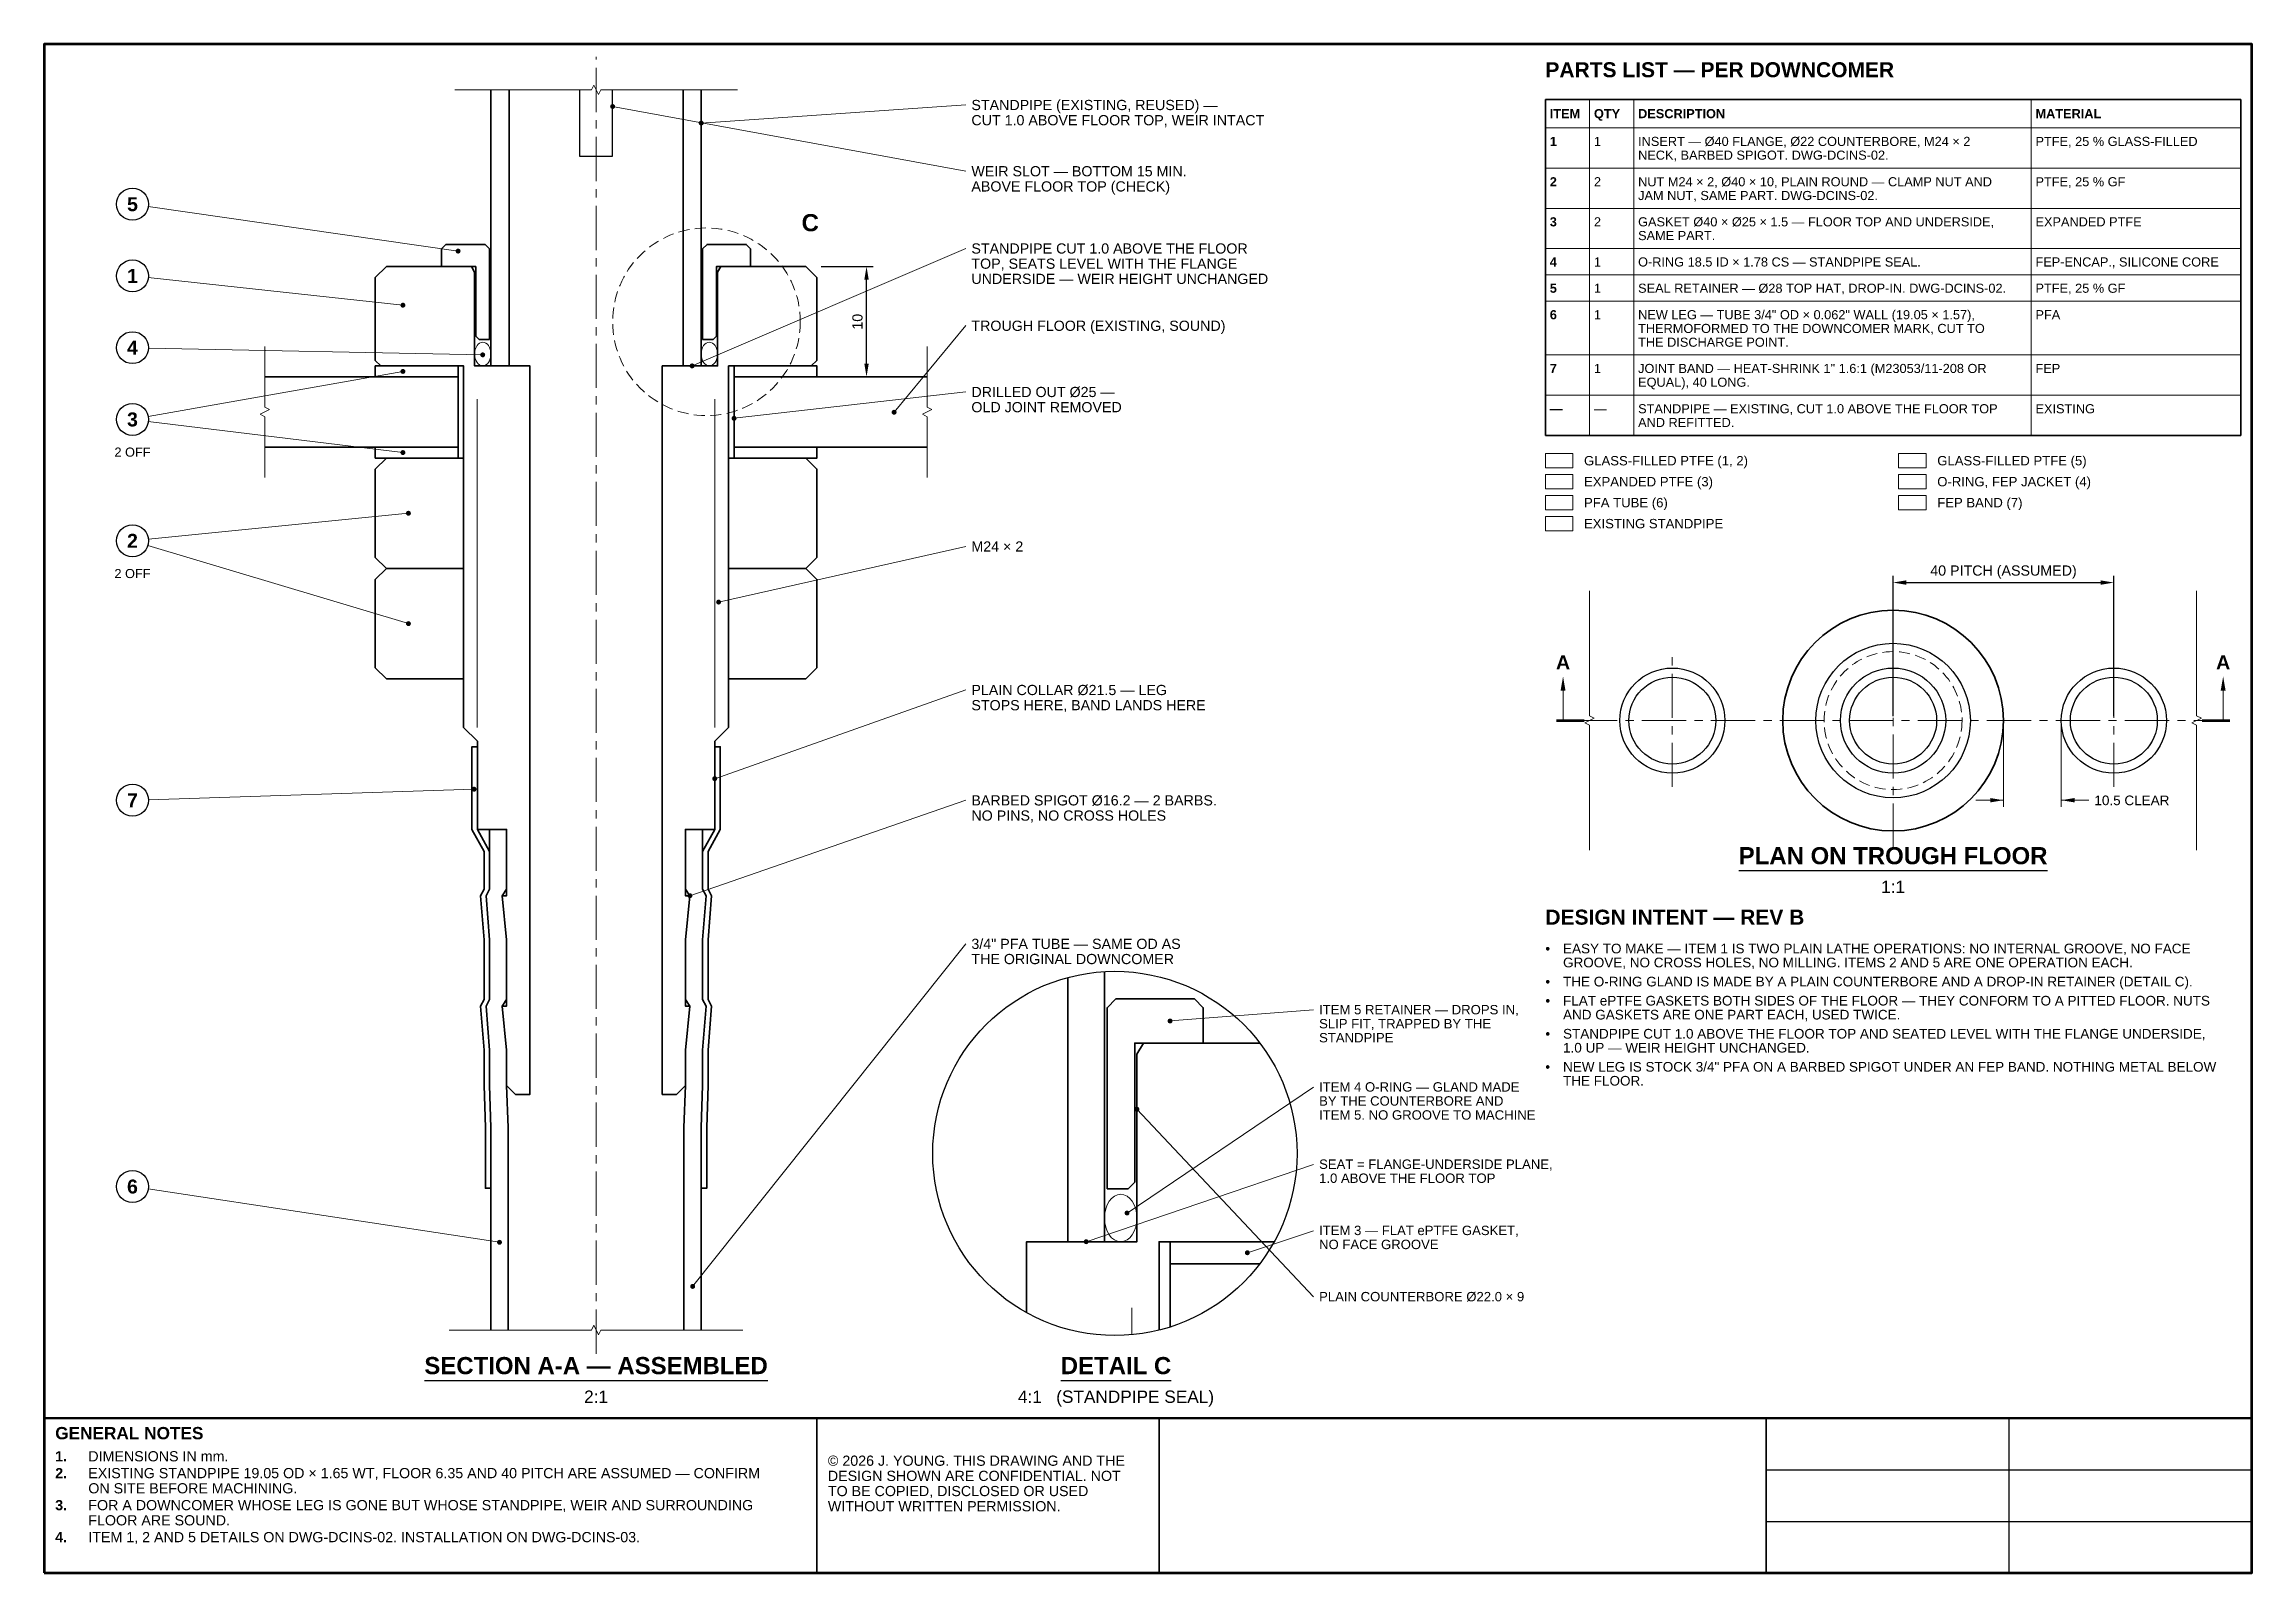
# Model space of a CAD drawing. Header units: millimetres. Extents: x 10 to 410, y 10 to 287.
import ezdxf
from ezdxf.enums import TextEntityAlignment as Align

# ---------------------------------------------------------------- set-up
doc = ezdxf.new("R2010")
doc.units = ezdxf.units.MM
doc.linetypes.add('DCINS_CENTER', pattern=[12.5, 8, -1.5, 1.5, -1.5])
doc.linetypes.add('DCINS_HIDDEN', pattern=[3, 2, -1])
for name, color, linetype, lineweight in [('BORDER', 7, 'Continuous', 70), ('CENTER', 7, 'DCINS_CENTER', 13), ('DIMENSIONS', 7, 'Continuous', 18), ('HIDDEN', 7, 'DCINS_HIDDEN', 18), ('NOTES', 7, 'Continuous', 18), ('TABLES', 7, 'Continuous', 18), ('THIN', 7, 'Continuous', 18), ('VISIBLE', 7, 'Continuous', 35)]:
    doc.layers.add(name, color=color, linetype=linetype, lineweight=lineweight)
doc.styles.add('DCINS', font='arial.ttf')
doc.styles.add('DCINS-BOLD', font='arialbd.ttf')
doc.dimstyles.new('DCINS-1TO1', dxfattribs={"dimtxt": 1.848, "dimasz": 2.4, "dimexe": 1.2, "dimexo": 0.8, "dimgap": 0.7, "dimtad": 1, "dimtih": 1, "dimtoh": 1, "dimdsep": 46, "dimtxsty": 'DCINS', "dimcen": 0.09, "dimclrd": 256, "dimclre": 256, "dimclrt": 256, "dimadec": 0, "dimazin": 0, "dimtfac": 1, "dimtdec": 4, "dimtofl": 0, "dimtmove": 0, "dimatfit": 3, "dimfxl": 1, "dimtolj": 1, "dimtzin": 0, "dimarcsym": 0})
doc.dimstyles.new('DCINS-2TO1', dxfattribs={"dimtxt": 1.848, "dimasz": 2.4, "dimexe": 1.2, "dimexo": 0.8, "dimgap": 0.7, "dimtad": 1, "dimtih": 1, "dimtoh": 1, "dimlfac": 0.5, "dimdsep": 46, "dimtxsty": 'DCINS', "dimcen": 0.09, "dimclrd": 256, "dimclre": 256, "dimclrt": 256, "dimadec": 0, "dimazin": 0, "dimtfac": 1, "dimtdec": 4, "dimtofl": 0, "dimtmove": 0, "dimatfit": 3, "dimfxl": 1, "dimtolj": 1, "dimtzin": 0, "dimarcsym": 0})

# ---------------------------------------------------------------- blocks, each defined once
blk = doc.blocks.new('*D0')
at = {"linetype": 'ByBlock', "lineweight": -2}
for p, q in [((150.8, 246.7), (160.2, 246.7)), ((159, 229.1), (159, 244.3)), ((150.8, 226.7), (160.2, 226.7))]:
    blk.add_line(p, q, dxfattribs=at)
for points in [[(159, 246.7), (159.4, 244.3), (158.6, 244.3)], [(159, 226.7), (158.6, 229.1), (159.4, 229.1)]]:
    blk.add_solid(points)
at = {"layer": 'Defpoints'}
for p in [(150, 246.7), (150, 226.7), (159, 226.7)]:
    blk.add_point(p, dxfattribs=at)
at = {"insert": (158.3, 236.7), "char_height": 1.848, "attachment_point": 8, "rotation": 90, "style": 'DCINS'}
blk.add_mtext('10', dxfattribs=at)
blk = doc.blocks.new('*D1')
at = {"linetype": 'ByBlock', "lineweight": -2}
for p, q in [((345, 165.23), (345, 190.64)), ((347.4, 189.44), (382.6, 189.44)), ((385, 165.23), (385, 190.64))]:
    blk.add_line(p, q, dxfattribs=at)
for points in [[(345, 189.44), (347.4, 189.84), (347.4, 189.04)], [(385, 189.44), (382.6, 189.04), (382.6, 189.84)]]:
    blk.add_solid(points)
at = {"layer": 'Defpoints'}
for p in [(345, 189.44), (345, 164.43), (385, 164.43)]:
    blk.add_point(p, dxfattribs=at)
at = {"insert": (365, 190.14), "char_height": 1.848, "attachment_point": 8, "style": 'DCINS'}
blk.add_mtext('40 PITCH (ASSUMED)', dxfattribs=at)

msp = doc.modelspace()

# ---------------------------------------------------------------- hatches: boundary and pattern name
at = {"layer": 'DIMENSIONS'}
for points in [[(365, 150), (362.6, 150.4), (362.6, 149.6)], [(375.475, 150), (377.875, 149.6), (377.875, 150.4)]]:
    msp.add_hatch(color=256, dxfattribs=at).paths.add_polyline_path(points)
at = {"layer": 'NOTES'}
h = msp.add_hatch(color=256, dxfattribs=at)
edge = h.paths.add_edge_path()
edge.add_arc((113, 275.7), 0.45, 0, 360)
h = msp.add_hatch(color=256, dxfattribs=at)
edge = h.paths.add_edge_path()
edge.add_arc((129.05, 272.7), 0.45, 0, 360)
h = msp.add_hatch(color=256, dxfattribs=at)
edge = h.paths.add_edge_path()
edge.add_arc((85, 249.5), 0.45, 0, 360)
h = msp.add_hatch(color=256, dxfattribs=at)
edge = h.paths.add_edge_path()
edge.add_arc((75, 239.7), 0.45, 0, 360)
h = msp.add_hatch(color=256, dxfattribs=at)
edge = h.paths.add_edge_path()
edge.add_arc((75, 227.7), 0.45, 0, 360)
h = msp.add_hatch(color=256, dxfattribs=at)
edge = h.paths.add_edge_path()
edge.add_arc((89.46, 230.7), 0.45, 0, 360)
h = msp.add_hatch(color=256, dxfattribs=at)
edge = h.paths.add_edge_path()
edge.add_arc((127.4, 228.7), 0.45, 0, 360)
h = msp.add_hatch(color=256, dxfattribs=at)
edge = h.paths.add_edge_path()
edge.add_arc((164, 220.3), 0.45, 0, 360)
h = msp.add_hatch(color=256, dxfattribs=at)
edge = h.paths.add_edge_path()
edge.add_arc((135, 219.2), 0.45, 0, 360)
h = msp.add_hatch(color=256, dxfattribs=at)
edge = h.paths.add_edge_path()
edge.add_arc((75, 213), 0.45, 0, 360)
h = msp.add_hatch(color=256, dxfattribs=at)
edge = h.paths.add_edge_path()
edge.add_arc((76, 202), 0.45, 0, 360)
h = msp.add_hatch(color=256, dxfattribs=at)
edge = h.paths.add_edge_path()
edge.add_arc((132.2, 185.9), 0.45, 0, 360)
h = msp.add_hatch(color=256, dxfattribs=at)
edge = h.paths.add_edge_path()
edge.add_arc((76, 182), 0.45, 0, 360)
for points in [[(285.2, 172.43), (284.75, 169.83), (285.65, 169.83)], [(404.8, 172.43), (404.35, 169.83), (405.25, 169.83)]]:
    msp.add_hatch(color=256, dxfattribs=at).paths.add_polyline_path(points)
h = msp.add_hatch(color=256, dxfattribs=at)
edge = h.paths.add_edge_path()
edge.add_arc((87.9, 152), 0.45, 0, 360)
h = msp.add_hatch(color=256, dxfattribs=at)
edge = h.paths.add_edge_path()
edge.add_arc((131.5, 153.9), 0.45, 0, 360)
h = msp.add_hatch(color=256, dxfattribs=at)
edge = h.paths.add_edge_path()
edge.add_arc((127, 132.7), 0.45, 0, 360)
h = msp.add_hatch(color=256, dxfattribs=at)
edge = h.paths.add_edge_path()
edge.add_arc((214, 110), 0.45, 0, 360)
h = msp.add_hatch(color=256, dxfattribs=at)
edge = h.paths.add_edge_path()
edge.add_arc((208, 94), 0.45, 0, 360)
h = msp.add_hatch(color=256, dxfattribs=at)
edge = h.paths.add_edge_path()
edge.add_arc((206.2, 75.2), 0.45, 0, 360)
h = msp.add_hatch(color=256, dxfattribs=at)
edge = h.paths.add_edge_path()
edge.add_arc((92.5, 69.9), 0.45, 0, 360)
h = msp.add_hatch(color=256, dxfattribs=at)
edge = h.paths.add_edge_path()
edge.add_arc((198.8, 70), 0.45, 0, 360)
h = msp.add_hatch(color=256, dxfattribs=at)
edge = h.paths.add_edge_path()
edge.add_arc((228, 68), 0.45, 0, 360)
h = msp.add_hatch(color=256, dxfattribs=at)
edge = h.paths.add_edge_path()
edge.add_arc((127.5, 61.9), 0.45, 0, 360)

# ---------------------------------------------------------------- linework, layer by layer
at = {"layer": 'BORDER', "lineweight": 50}
msp.add_line((10, 38), (410, 38), dxfattribs=at)
at = {"layer": 'BORDER', "lineweight": 35}
for p, q in [((150, 10), (150, 38)), ((212, 10), (212, 38)), ((322, 10), (322, 38))]:
    msp.add_line(p, q, dxfattribs=at)
at = {"layer": 'BORDER', "lineweight": 25}
for p, q in [((366, 10), (366, 38)), ((322, 28.67), (410, 28.67)), ((322, 19.33), (410, 19.33))]:
    msp.add_line(p, q, dxfattribs=at)
at = {"layer": 'BORDER'}
msp.add_lwpolyline([(10, 10), (410, 10), (410, 287), (10, 287)], close=True, dxfattribs=at)
at = {"layer": 'CENTER'}
for p, q in [((110, 49.7), (110, 284.7)), ((345, 141.43), (345, 187.43)), ((305, 152.405), (305, 176.455)), ((385, 152.405), (385, 176.455)), ((287, 164.43), (403, 164.43))]:
    msp.add_line(p, q, dxfattribs=at)
at = {"layer": 'DIMENSIONS'}
for p, q in [((365, 163.63), (365, 148.8)), ((375.475, 163.63), (375.475, 148.8)), ((360, 150), (365, 150)), ((375.475, 150), (380.475, 150))]:
    msp.add_line(p, q, dxfattribs=at)
at = {"layer": 'HIDDEN'}
for centre, radius in [((130, 236.7), 17), ((345, 164.43), 12.5)]:
    msp.add_circle(centre, radius, dxfattribs=at)
at = {"layer": 'NOTES'}
for p, q in [((177, 276), (129.05, 272.7)), ((177, 264), (113, 275.7)), ((28.86, 257.588), (85, 249.5)), ((177, 250), (127.4, 228.7)), ((28.873, 244.689), (75, 239.7)), ((177, 236), (164, 220.3)), ((28.889, 231.941), (89.46, 230.7)), ((28.845, 219.505), (75, 227.7)), ((177, 224), (135, 219.2)), ((28.869, 218.649), (75, 213)), ((28.876, 197.288), (76, 202)), ((28.768, 196.17), (76, 182)), ((177, 196), (132.2, 185.9)), ((177, 170), (131.5, 153.9)), ((285.2, 164.43), (285.2, 169.93)), ((404.8, 164.43), (404.8, 169.93)), ((28.888, 150.093), (87.9, 152)), ((177, 150), (127, 132.7)), ((177, 124), (127.5, 61.9)), ((240, 112), (214, 110)), ((240, 98), (206.2, 75.2)), ((240, 60), (208, 94)), ((240, 84), (198.8, 70)), ((28.857, 79.566), (92.5, 69.9)), ((240, 72), (228, 68))]:
    msp.add_line(p, q, dxfattribs=at)
at = {"layer": 'NOTES', "lineweight": 30}
for p, q in [((317.026, 137.25), (372.974, 137.25)), ((78.89, 44.85), (141.11, 44.85)), ((194.192, 44.85), (214.208, 44.85))]:
    msp.add_line(p, q, dxfattribs=at)
at = {"layer": 'NOTES', "lineweight": 13}
for points in [[(282, 210.22), (287, 210.22), (287, 212.82), (282, 212.82)], [(346, 210.22), (351, 210.22), (351, 212.82), (346, 212.82)], [(282, 206.42), (287, 206.42), (287, 209.02), (282, 209.02)], [(346, 206.42), (351, 206.42), (351, 209.02), (346, 209.02)], [(282, 202.62), (287, 202.62), (287, 205.22), (282, 205.22)], [(346, 202.62), (351, 202.62), (351, 205.22), (346, 205.22)], [(282, 198.82), (287, 198.82), (287, 201.42), (282, 201.42)]]:
    msp.add_lwpolyline(points, close=True, dxfattribs=at)
at = {"layer": 'NOTES', "lineweight": 25}
for centre in [(26, 258), (26, 245), (26, 232), (26, 219), (26, 197), (26, 150), (26, 80)]:
    msp.add_circle(centre, 2.89, dxfattribs=at)
at = {"layer": 'TABLES', "lineweight": 35}
for p, q in [((282, 277), (408, 277)), ((282, 277), (282, 216.11)), ((408, 277), (408, 216.11)), ((282, 216.11), (408, 216.11))]:
    msp.add_line(p, q, dxfattribs=at)
at = {"layer": 'TABLES', "lineweight": 18}
for p, q in [((290, 277), (290, 216.11)), ((298, 277), (298, 216.11)), ((370, 277), (370, 216.11)), ((282, 271.82), (408, 271.82)), ((282, 264.51), (408, 264.51)), ((282, 257.25), (408, 257.25)), ((282, 249.98), (408, 249.98)), ((282, 245.22), (408, 245.22)), ((282, 240.42), (408, 240.42)), ((282, 230.68), (408, 230.68)), ((282, 223.38), (408, 223.38))]:
    msp.add_line(p, q, dxfattribs=at)
at = {"layer": 'THIN'}
for points in [[(84.4, 278.7), (109.15, 278.7), (109.575, 279.55), (110.425, 277.85), (110.85, 278.7), (135.6, 278.7)], [(50, 208.5), (50, 219.5), (49.15, 219.925), (50.85, 220.775), (50, 221.2), (50, 232.2)], [(170, 208.5), (170, 219.5), (169.15, 219.925), (170.85, 220.775), (170, 221.2), (170, 232.2)], [(88.454, 222.7), (88.454, 163.2)], [(131.546, 222.7), (131.546, 163.2)], [(290, 140.93), (290, 163.58), (289.15, 164.005), (290.85, 164.855), (290, 165.28), (290, 187.93)], [(400, 140.93), (400, 163.58), (399.15, 164.005), (400.85, 164.855), (400, 165.28), (400, 187.93)], [(207.092, 58), (207.092, 53.145)], [(83.4, 54), (109.15, 54), (109.575, 54.85), (110.425, 53.15), (110.85, 54), (136.6, 54)]]:
    msp.add_lwpolyline(points, dxfattribs=at)
at = {"layer": 'VISIBLE', "lineweight": 70}
for p, q in [((284, 164.43), (289, 164.43)), ((401, 164.43), (406, 164.43))]:
    msp.add_line(p, q, dxfattribs=at)
at = {"layer": 'VISIBLE'}
for points in [[(94.25, 278.7), (94.25, 228.7), (90.95, 228.7), (90.95, 278.7)], [(125.75, 278.7), (125.75, 228.7), (129.05, 228.7), (129.05, 278.7)], [(50, 226.7), (85, 226.7), (85, 214), (50, 214)], [(170, 226.7), (135, 226.7), (135, 214), (170, 214)], [(94.09, 54), (94.09, 90.7), (93.8, 98.3), (93.8, 104.7), (93, 112.7), (93.8, 113.9), (93.8, 124.7), (93, 132.7), (93.8, 133.9), (93.8, 144.7), (90.716, 144.7), (90.716, 133.9), (90.061, 132.7), (90.716, 124.7), (90.716, 113.9), (90.061, 112.7), (90.716, 104.7), (90.716, 98.3), (90.95, 90.7), (90.95, 54)], [(125.91, 54), (125.91, 90.7), (126.2, 98.3), (126.2, 104.7), (127, 112.7), (126.2, 113.9), (126.2, 124.7), (127, 132.7), (126.2, 133.9), (126.2, 144.7), (129.284, 144.7), (129.284, 133.9), (129.939, 132.7), (129.284, 124.7), (129.284, 113.9), (129.939, 112.7), (129.284, 104.7), (129.284, 98.3), (129.05, 90.7), (129.05, 54)], [(195.5, 117.887), (195.5, 70), (202.1, 70), (202.1, 118.945)], [(202.6, 79.6), (206.4, 79.6), (207.6, 80.8), (207.6, 106), (220, 106), (220, 112.4), (218.4, 114), (204.2, 114), (202.6, 112.4), (202.6, 79.6)], [(188, 57.138), (188, 70), (208, 70), (208, 104), (209.155, 106)], [(209.155, 106), (230.249, 106)], [(232.862, 70), (212, 70), (212, 53.984)], [(232.862, 70), (214, 70), (214, 66)], [(230.249, 66), (214, 66), (214, 54.552)], [(214, 66), (230.249, 66)]]:
    msp.add_lwpolyline(points, dxfattribs=at)
at = {"layer": 'VISIBLE', "lineweight": 25}
msp.add_lwpolyline([(107, 278.7), (107, 266.7), (113, 266.7), (113, 278.7)], dxfattribs=at)
at = {"layer": 'VISIBLE'}
for points in [[(90.7, 233.5), (88.8, 233.5), (88.2, 234.1), (88.2, 246.7), (82, 246.7), (82, 249.9), (82.8, 250.7), (89.9, 250.7), (90.7, 249.9)], [(129.3, 233.5), (131.2, 233.5), (131.8, 234.1), (131.8, 246.7), (138, 246.7), (138, 249.9), (137.2, 250.7), (130.1, 250.7), (129.3, 249.9)], [(87.423, 246.7), (72, 246.7), (70, 244.7), (70, 229.7), (71, 228.7), (86, 228.7), (86, 163.2), (88.5, 160.7), (88.5, 144.7), (93.8, 144.7), (93.8, 132.7), (93, 132.7), (93.8, 124.7), (93.8, 112.7), (93, 112.7), (93.8, 104.7), (93.8, 98.3), (95.4, 96.7), (98, 96.7), (98, 228.7), (88, 228.7), (88, 245.7)], [(132.577, 246.7), (148, 246.7), (150, 244.7), (150, 229.7), (149, 228.7), (134, 228.7), (134, 163.2), (131.5, 160.7), (131.5, 144.7), (126.2, 144.7), (126.2, 132.7), (127, 132.7), (126.2, 124.7), (126.2, 112.7), (127, 112.7), (126.2, 104.7), (126.2, 98.3), (124.6, 96.7), (122, 96.7), (122, 228.7), (132, 228.7), (132, 245.7)], [(85, 226.7), (70, 226.7), (70, 228.7), (85, 228.7)], [(135, 226.7), (150, 226.7), (150, 228.7), (135, 228.7)], [(85, 212), (70, 212), (70, 214), (85, 214)], [(86, 192), (72, 192), (70, 194), (70, 210), (72, 212), (86, 212)], [(134, 192), (148, 192), (150, 194), (150, 210), (148, 212), (134, 212)], [(135, 212), (150, 212), (150, 214), (135, 214)], [(86, 172), (72, 172), (70, 174), (70, 190), (72, 192), (86, 192)], [(134, 172), (148, 172), (150, 174), (150, 190), (148, 192), (134, 192)], [(88.5, 159.7), (88.5, 144.7), (90.716, 140.7), (90.716, 133.9), (90.061, 132.7), (90.716, 124.7), (90.716, 113.9), (90.061, 112.7), (90.716, 104.7), (90.716, 98.3), (90.95, 90.7), (90.95, 79.7), (89.95, 79.7), (89.95, 90.7), (89.716, 98.3), (89.716, 104.7), (89.061, 112.7), (89.716, 113.9), (89.716, 124.7), (89.061, 132.7), (89.716, 133.9), (89.716, 140.7), (87.5, 144.7), (87.5, 159.7)], [(131.5, 159.7), (131.5, 144.7), (129.284, 140.7), (129.284, 133.9), (129.939, 132.7), (129.284, 124.7), (129.284, 113.9), (129.939, 112.7), (129.284, 104.7), (129.284, 98.3), (129.05, 90.7), (129.05, 79.7), (130.05, 79.7), (130.05, 90.7), (130.284, 98.3), (130.284, 104.7), (130.939, 112.7), (130.284, 113.9), (130.284, 124.7), (130.939, 132.7), (130.284, 133.9), (130.284, 140.7), (132.5, 144.7), (132.5, 159.7)]]:
    msp.add_lwpolyline(points, close=True, dxfattribs=at)
at = {"layer": 'VISIBLE', "lineweight": 35}
msp.add_circle((345, 164.43), 20, dxfattribs=at)
at = {"layer": 'VISIBLE', "lineweight": 25}
for centre, radius in [((345, 164.43), 14), ((305, 164.43), 9.525), ((305, 164.43), 7.875), ((345, 164.43), 9.525), ((345, 164.43), 7.875), ((385, 164.43), 9.525), ((385, 164.43), 7.875), ((204, 86), 33)]:
    msp.add_circle(centre, radius, dxfattribs=at)
at = {"layer": 'VISIBLE', "lineweight": 18}
for centre, major_axis in [((89.475, 230.848), (0, 2.148)), ((130.525, 230.848), (0, 2.148)), ((205.05, 74.296), (0, 4.296))]:
    msp.add_ellipse(centre, major_axis=major_axis, ratio=0.6866636, dxfattribs=at)

# ---------------------------------------------------------------- texts
at = {"layer": 'DIMENSIONS', "style": 'DCINS'}
msp.add_text('10.5 CLEAR', height=1.75, dxfattribs=at).set_placement((381.475, 149.1))
at = {"layer": 'NOTES'}
for s, height, style, p in [('PARTS LIST — PER DOWNCOMER', 2.723, 'DCINS-BOLD', (282, 281)), ('GLASS-FILLED PTFE (1, 2)', 1.701, 'DCINS', (289, 210.67)), ('GLASS-FILLED PTFE (5)', 1.701, 'DCINS', (353, 210.67)), ('EXPANDED PTFE (3)', 1.701, 'DCINS', (289, 206.87)), ('O-RING, FEP JACKET (4)', 1.701, 'DCINS', (353, 206.87)), ('PFA TUBE (6)', 1.701, 'DCINS', (289, 203.07)), ('FEP BAND (7)', 1.701, 'DCINS', (353, 203.07)), ('EXISTING STANDPIPE', 1.701, 'DCINS', (289, 199.27)), ('DESIGN INTENT — REV B', 2.723, 'DCINS-BOLD', (282, 127.45)), ('•', 1.75, 'DCINS', (282, 122.25)), ('•', 1.75, 'DCINS', (282, 116.26)), ('•', 1.75, 'DCINS', (282, 112.8)), ('•', 1.75, 'DCINS', (282, 106.81)), ('•', 1.75, 'DCINS', (282, 100.82)), ('GENERAL NOTES', 2.233, 'DCINS-BOLD', (12, 34.2)), ('1.', 1.848, 'DCINS-BOLD', (12, 30.2)), ('2.', 1.848, 'DCINS-BOLD', (12, 27.15)), ('3.', 1.848, 'DCINS-BOLD', (12, 21.35)), ('4.', 1.848, 'DCINS-BOLD', (12, 15.55))]:
    msp.add_text(s, height=height, dxfattribs=dict(at, style=style)).set_placement(p)
at = {"layer": 'NOTES', "style": 'DCINS-BOLD'}
for s, p in [('5', (26, 258)), ('1', (26, 245)), ('4', (26, 232)), ('3', (26, 219)), ('2', (26, 197)), ('7', (26, 150)), ('6', (26, 80))]:
    msp.add_text(s, height=2.527, dxfattribs=at).set_placement(p, align=Align.MIDDLE_CENTER)
at = {"layer": 'NOTES'}
for s, height, style, p in [('C', 3.108, 'DCINS-BOLD', (148.8, 253.1)), ('2 OFF', 1.652, 'DCINS', (26, 212.25)), ('2 OFF', 1.652, 'DCINS', (26, 190.25)), ('A', 2.527, 'DCINS-BOLD', (285.2, 173.73)), ('A', 2.527, 'DCINS-BOLD', (404.8, 173.73)), ('PLAN ON TROUGH FLOOR', 3.108, 'DCINS-BOLD', (345, 138.4)), ('1:1', 2.233, 'DCINS', (345, 133.2)), ('SECTION A-A — ASSEMBLED', 3.108, 'DCINS-BOLD', (110, 46)), ('DETAIL C', 3.108, 'DCINS-BOLD', (204.2, 46)), ('2:1', 2.233, 'DCINS', (110, 40.8)), ('4:1   (STANDPIPE SEAL)', 2.233, 'DCINS', (204.2, 40.8))]:
    msp.add_text(s, height=height, dxfattribs=dict(at, style=style)).set_placement(p, align=Align.CENTER)
at = {"layer": 'NOTES', "attachment_point": 1, "style": 'DCINS'}
for s, insert, char_height, line_spacing_factor in [('STANDPIPE (EXISTING, REUSED) —\\PCUT 1.0 ABOVE FLOOR TOP, WEIR INTACT', (178, 276.898), 1.848, 0.892857), ('WEIR SLOT — BOTTOM 15 MIN.\\PABOVE FLOOR TOP (CHECK)', (178, 264.898), 1.848, 0.892857), ('STANDPIPE CUT 1.0 ABOVE THE FLOOR\\PTOP, SEATS LEVEL WITH THE FLANGE\\PUNDERSIDE — WEIR HEIGHT UNCHANGED', (178, 250.898), 1.848, 0.892857), ('TROUGH FLOOR (EXISTING, SOUND)', (178, 236.898), 1.848, 0.892857), ('DRILLED OUT Ø25 —\\POLD JOINT REMOVED', (178, 224.898), 1.848, 0.892857), ('M24 × 2', (178, 196.898), 1.848, 0.892857), ('PLAIN COLLAR Ø21.5 — LEG\\PSTOPS HERE, BAND LANDS HERE', (178, 170.898), 1.848, 0.892857), ('BARBED SPIGOT Ø16.2 — 2 BARBS.\\PNO PINS, NO CROSS HOLES', (178, 150.898), 1.848, 0.892857), ('3/4" PFA TUBE — SAME OD AS\\PTHE ORIGINAL DOWNCOMER', (178, 124.898), 1.848, 0.892857), ('EASY TO MAKE — ITEM 1 IS TWO PLAIN LATHE OPERATIONS: NO INTERNAL GROOVE, NO FACE\\PGROOVE, NO CROSS HOLES, NO MILLING. ITEMS 2 AND 5 ARE ONE OPERATION EACH.', (285.2, 124), 1.75, 0.867429), ('THE O-RING GLAND IS MADE BY A PLAIN COUNTERBORE AND A DROP-IN RETAINER (DETAIL C).', (285.2, 118.01), 1.75, 0.867429), ('ITEM 5 RETAINER — DROPS IN,\\PSLIP FIT, TRAPPED BY THE\\PSTANDPIPE', (241, 112.901), 1.701, 0.895944), ('FLAT ePTFE GASKETS BOTH SIDES OF THE FLOOR — THEY CONFORM TO A PITTED FLOOR. NUTS\\PAND GASKETS ARE ONE PART EACH, USED TWICE.', (285.2, 114.55), 1.75, 0.867429), ('STANDPIPE CUT 1.0 ABOVE THE FLOOR TOP AND SEATED LEVEL WITH THE FLANGE UNDERSIDE,\\P1.0 UP — WEIR HEIGHT UNCHANGED.', (285.2, 108.56), 1.75, 0.867429), ('NEW LEG IS STOCK 3/4" PFA ON A BARBED SPIGOT UNDER AN FEP BAND. NOTHING METAL BELOW\\PTHE FLOOR.', (285.2, 102.57), 1.75, 0.867429), ('ITEM 4 O-RING — GLAND MADE\\PBY THE COUNTERBORE AND\\PITEM 5. NO GROOVE TO MACHINE', (241, 98.901), 1.701, 0.895944), ('SEAT = FLANGE-UNDERSIDE PLANE,\\P1.0 ABOVE THE FLOOR TOP', (241, 84.901), 1.701, 0.895944), ('ITEM 3 — FLAT ePTFE GASKET,\\PNO FACE GROOVE', (241, 72.901), 1.701, 0.895944), ('PLAIN COUNTERBORE Ø22.0 × 9', (241, 60.901), 1.701, 0.895944), ('DIMENSIONS IN mm.', (18, 32.048), 1.848, 0.892857), ('EXISTING STANDPIPE 19.05 OD × 1.65 WT, FLOOR 6.35 AND 40 PITCH ARE ASSUMED — CONFIRM\\PON SITE BEFORE MACHINING.', (18, 28.998), 1.848, 0.892857), ('© 2026 J. YOUNG. THIS DRAWING AND THE\\PDESIGN SHOWN ARE CONFIDENTIAL. NOT\\PTO BE COPIED, DISCLOSED OR USED\\PWITHOUT WRITTEN PERMISSION.', (152, 31.248), 1.848, 0.892857), ('FOR A DOWNCOMER WHOSE LEG IS GONE BUT WHOSE STANDPIPE, WEIR AND SURROUNDING\\PFLOOR ARE SOUND.', (18, 23.198), 1.848, 0.892857), ('ITEM 1, 2 AND 5 DETAILS ON DWG-DCINS-02. INSTALLATION ON DWG-DCINS-03.', (18, 17.398), 1.848, 0.892857)]:
    msp.add_mtext(s, dxfattribs=dict(at, insert=insert, char_height=char_height, line_spacing_factor=line_spacing_factor))
at = {"layer": 'TABLES', "char_height": 1.652, "attachment_point": 1, "line_spacing_factor": 0.904358}
for s, insert, style in [('ITEM', (282.8, 275.236), 'DCINS-BOLD'), ('QTY', (290.8, 275.236), 'DCINS-BOLD'), ('DESCRIPTION', (298.8, 275.236), 'DCINS-BOLD'), ('MATERIAL', (370.8, 275.236), 'DCINS-BOLD'), ('1', (282.8, 270.202), 'DCINS-BOLD'), ('1', (290.8, 270.202), 'DCINS'), ('INSERT — Ø40 FLANGE, Ø22 COUNTERBORE, M24 × 2\\PNECK, BARBED SPIGOT. DWG-DCINS-02.', (298.8, 270.202), 'DCINS'), ('PTFE, 25 % GLASS-FILLED', (370.8, 270.202), 'DCINS'), ('2', (282.8, 262.892), 'DCINS-BOLD'), ('2', (290.8, 262.892), 'DCINS'), ('NUT M24 × 2, Ø40 × 10, PLAIN ROUND — CLAMP NUT AND\\PJAM NUT, SAME PART. DWG-DCINS-02.', (298.8, 262.892), 'DCINS'), ('PTFE, 25 % GF', (370.8, 262.892), 'DCINS'), ('3', (282.8, 255.632), 'DCINS-BOLD'), ('2', (290.8, 255.632), 'DCINS'), ('GASKET Ø40 × Ø25 × 1.5 — FLOOR TOP AND UNDERSIDE,\\PSAME PART.', (298.8, 255.632), 'DCINS'), ('EXPANDED PTFE', (370.8, 255.632), 'DCINS'), ('4', (282.8, 248.362), 'DCINS-BOLD'), ('1', (290.8, 248.362), 'DCINS'), ('O-RING 18.5 ID × 1.78 CS — STANDPIPE SEAL.', (298.8, 248.362), 'DCINS'), ('FEP-ENCAP., SILICONE CORE', (370.8, 248.362), 'DCINS'), ('5', (282.8, 243.602), 'DCINS-BOLD'), ('1', (290.8, 243.602), 'DCINS'), ('SEAL RETAINER — Ø28 TOP HAT, DROP-IN. DWG-DCINS-02.', (298.8, 243.602), 'DCINS'), ('PTFE, 25 % GF', (370.8, 243.602), 'DCINS'), ('6', (282.8, 238.802), 'DCINS-BOLD'), ('1', (290.8, 238.802), 'DCINS'), ('NEW LEG — TUBE 3/4" OD × 0.062" WALL (19.05 × 1.57),\\PTHERMOFORMED TO THE DOWNCOMER MARK, CUT TO\\PTHE DISCHARGE POINT.', (298.8, 238.802), 'DCINS'), ('PFA', (370.8, 238.802), 'DCINS'), ('7', (282.8, 229.062), 'DCINS-BOLD'), ('1', (290.8, 229.062), 'DCINS'), ('JOINT BAND — HEAT-SHRINK 1" 1.6:1 (M23053/11-208 OR\\PEQUAL), 40 LONG.', (298.8, 229.062), 'DCINS'), ('FEP', (370.8, 229.062), 'DCINS'), ('—', (282.8, 221.762), 'DCINS-BOLD'), ('—', (290.8, 221.762), 'DCINS'), ('STANDPIPE — EXISTING, CUT 1.0 ABOVE THE FLOOR TOP\\PAND REFITTED.', (298.8, 221.762), 'DCINS'), ('EXISTING', (370.8, 221.762), 'DCINS')]:
    msp.add_mtext(s, dxfattribs=dict(at, insert=insert, style=style))

# ---------------------------------------------------------------- dimensions: what is measured, and where the dimension line sits
at = {"layer": 'DIMENSIONS'}
dim = msp.add_linear_dim(base=(159, 246.7), p1=(150, 226.7), p2=(150, 246.7), angle=90, dimstyle='DCINS-2TO1', dxfattribs=at)
dim.commit()
dim.dimension.update_dxf_attribs({"geometry": '*D0', "text_midpoint": (158.3, 236.7)})
dim = msp.add_linear_dim(base=(385, 189.44), p1=(345, 164.43), p2=(385, 164.43), text='40 PITCH (ASSUMED)', dimstyle='DCINS-1TO1', dxfattribs=at)
dim.commit()
dim.dimension.update_dxf_attribs({"geometry": '*D1', "text_midpoint": (365, 190.14)})

doc.saveas('drawing.dxf')
